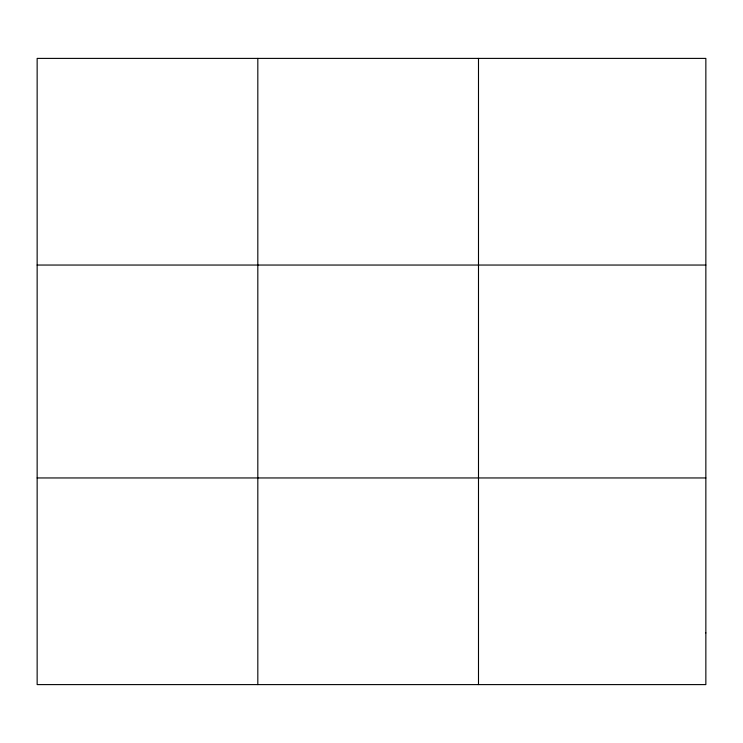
<?xml version="1.0" encoding="UTF-8"?>
<svg xmlns="http://www.w3.org/2000/svg" width="743" height="743" viewBox="0 0 743 743"><rect width="100%" height="100%" fill="white"/><g stroke="black" fill="none" stroke-linecap="round" stroke-linejoin="round"><path stroke-width="1.11" d="M257.821 684.6L257.821 58.4M478.492 684.6L478.492 58.4M37.15 265.047L705.85 265.047M37.15 477.953L705.85 477.953M705.85 632.934L705.85 684.6L37.15 684.6L37.15 58.4L705.85 58.4L705.85 632.934"/></g></svg>
